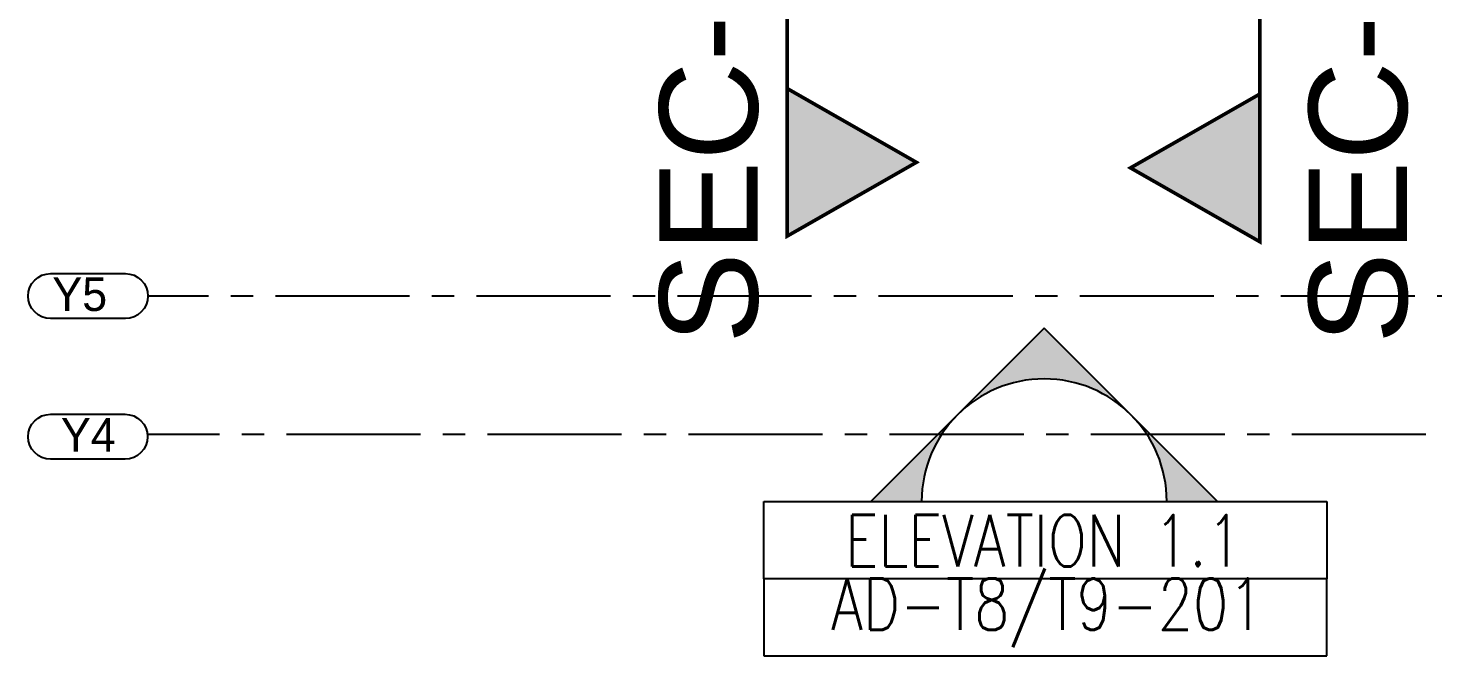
# Model space of a CAD drawing. Header units: millimetres. Extents: x 1066295 to 1300022, y -5734212 to -5454663.
# Drawn here: x 1179742 to 1187601, y -5726211 to -5722698 of the extents above; entities that cross this region are included whole.
import ezdxf

# ---------------------------------------------------------------- set-up
doc = ezdxf.new("R2010")
doc.units = ezdxf.units.MM
doc.header["$LTSCALE"] = 1000
doc.header["$MEASUREMENT"] = 0
for name, pattern in [('AUDIT_D_120904163729-0', [0]), ('T9_KEY PLAN(TYPICAL FLOOR)$0$T8_REFUGE COLUMNS$0$AUDIT_D_120904163729-0', [0]), ('T9_KEY PLAN(TYPICAL FLOOR)$0$T8_REFUGE COLUMNS$0$CENTER2', [1.125, 0.75, -0.125, 0.125, -0.125]), ('T9_PROFILE SECTIONS$0$T8_PROFILE SECTIONS$0$HIDDEN', [0.375, 0.25, -0.125]), ('T9_PROFILE SECTIONS$0$T8_PROFILE SECTIONS$0$PHANTOM2', [1.25, 0.625, -0.125, 0.125, -0.125, 0.125, -0.125])]:
    doc.linetypes.add(name, pattern=pattern)
doc.layers.get('0').update_dxf_attribs({"linetype": 'AUDIT_D_120904163729-0'})
for name, color, linetype in [('T9_KEY PLAN(TYPICAL FLOOR)$0$T8(T9 IS SIMILAR) - DIMENSION & TEXTING$0$T8_REFUGE COLUMNS$0$a-section line', 92, 'Continuous'), ('T9_KEY PLAN(TYPICAL FLOOR)$0$T8_REFUGE COLUMNS$0$A-CENTERLINE', 193, 'T9_KEY PLAN(TYPICAL FLOOR)$0$T8_REFUGE COLUMNS$0$CENTER2'), ('T9_KEY PLAN(TYPICAL FLOOR)$0$T8_REFUGE COLUMNS$0$A-COLUMN GRID NUMBERING', 4, 'T9_KEY PLAN(TYPICAL FLOOR)$0$T8_REFUGE COLUMNS$0$AUDIT_D_120904163729-0'), ('T9_KEY PLAN(TYPICAL FLOOR)$0$T8_TYPICAL COLUMNS$0$A-RCC COLS', 3, 'Continuous'), ('T9_PROFILE SECTIONS$0$T8_PROFILE SECTIONS$0$A-PROFILE SECTIONS', 81, 'T9_PROFILE SECTIONS$0$T8_PROFILE SECTIONS$0$PHANTOM2')]:
    doc.layers.add(name, color=color, linetype=linetype)
doc.layers.add('T9_KEY PLAN(TYPICAL FLOOR)$0$T8(T9 IS SIMILAR)$0$D&W', color=8, linetype='Continuous', lineweight=25)
doc.styles.add('T9_KEY PLAN(TYPICAL FLOOR)$0$T8(T9 IS SIMILAR) - DIMENSION & TEXTING$0$T8_REFUGE COLUMNS$0$TEXT1', font='simplex.shx', dxfattribs={"width": 0.8})
doc.styles.add('T9_KEY PLAN(TYPICAL FLOOR)$0$T8_REFUGE COLUMNS$0$STANDARD', font='GOTHIC.TTF')
doc.styles.add('T9_PROFILE SECTIONS$0$T8_PROFILE SECTIONS$0$arial', font='sanss___.ttf')

# ---------------------------------------------------------------- blocks, each defined once
blk = doc.blocks.new('T9_PROFILE SECTIONS$0$T8_PROFILE SECTIONS$0$MH')
at = {"layer": 'T9_PROFILE SECTIONS$0$T8_PROFILE SECTIONS$0$A-PROFILE SECTIONS', "linetype": 'T9_PROFILE SECTIONS$0$T8_PROFILE SECTIONS$0$HIDDEN', "ltscale": 2}
h = blk.add_hatch(color=256, dxfattribs=at)
h.dxf.hatch_style = 1
h.paths.add_polyline_path([(1140354.458393542, -5697433.571052491), (1141077.626649499, -5697846.573007102), (1140354.458393542, -5698259.574961714)])
at = {"layer": 'T9_PROFILE SECTIONS$0$T8_PROFILE SECTIONS$0$A-PROFILE SECTIONS', "linetype": 'T9_PROFILE SECTIONS$0$T8_PROFILE SECTIONS$0$HIDDEN', "ltscale": 2, "const_width": 20}
blk.add_lwpolyline([(1140354.458393542, -5697433.571052491), (1140354.458393542, -5697433.571052491), (1141077.626649499, -5697846.573007102), (1140354.458393542, -5698259.574961714)], close=True, dxfattribs=at)
blk.add_lwpolyline([(1140354.458393542, -5697433.571052491), (1140354.458393542, -5700003.562580775)], dxfattribs=at)
blk = doc.blocks.new('T9_PROFILE SECTIONS$0$PROFILE SECTION LINE T9')
at = {"layer": 'T9_PROFILE SECTIONS$0$T8_PROFILE SECTIONS$0$A-PROFILE SECTIONS', "linetype": 'ByBlock', "xscale": -1, "rotation": 180}
blk.add_blockref('T9_PROFILE SECTIONS$0$T8_PROFILE SECTIONS$0$MH', (-1140339.124311036, -5707282.644305556), dxfattribs=at)
at = {"layer": 'T9_PROFILE SECTIONS$0$T8_PROFILE SECTIONS$0$A-PROFILE SECTIONS', "linetype": 'ByBlock', "rotation": 180}
blk.add_blockref('T9_PROFILE SECTIONS$0$T8_PROFILE SECTIONS$0$MH', (1143013.740294567, -5707313.676738628, 0.02432551863291288), dxfattribs=at)
at = {"layer": 'T9_PROFILE SECTIONS$0$T8_PROFILE SECTIONS$0$A-PROFILE SECTIONS', "linetype": 'ByBlock', "char_height": 550, "attachment_point": 7, "rotation": 90, "style": 'T9_PROFILE SECTIONS$0$T8_PROFILE SECTIONS$0$arial'}
for s, insert in [('SEC-7', (-141.9052529786713, -10451.2856816249)), ('SEC-4', (3491.309407860506, -10451.9191630194, 0.02432551863291288))]:
    blk.add_mtext_dynamic_manual_height_columns(s, width=301.3344262428582, gutter_width=500, heights=[0], dxfattribs=dict(at, insert=insert))
blk = doc.blocks.new('T9_KEY PLAN(TYPICAL FLOOR)$0$T8_REFUGE COLUMNS')
at = {"layer": 'T9_KEY PLAN(TYPICAL FLOOR)$0$T8_REFUGE COLUMNS$0$A-CENTERLINE'}
for p, q in [((1217370.295760799, -5721799.863253404), (1182156.903157666, -5721799.863253404)), ((1217431.825082135, -5722574.863446036), (1182156.903157666, -5722574.863446036))]:
    blk.add_line(p, q, dxfattribs=at)
at = {"layer": 'T9_KEY PLAN(TYPICAL FLOOR)$0$T8_REFUGE COLUMNS$0$A-COLUMN GRID NUMBERING', "linetype": 'ByBlock'}
for points in [[(1181612.657248928, -5721925.683273799, -1), (1181612.657248928, -5721674.04323301), (1182031.083137271, -5721674.043233008, -1), (1182031.083137271, -5721925.683273797)], [(1181612.657248928, -5722712.633021064, -1), (1181612.657248928, -5722460.992980275), (1182029.34477614, -5722460.992980273, -1), (1182029.34477614, -5722712.633021062)]]:
    blk.add_lwpolyline(points, format="xyb", close=True, dxfattribs=at)
at = {"layer": 'T9_KEY PLAN(TYPICAL FLOOR)$0$T8_REFUGE COLUMNS$0$A-COLUMN GRID NUMBERING', "linetype": 'ByBlock', "char_height": 187.5, "attachment_point": 1, "style": 'T9_KEY PLAN(TYPICAL FLOOR)$0$T8_REFUGE COLUMNS$0$STANDARD'}
for s, insert in [('Y5', (1181622.356852018, -5721695.954098047)), ('Y4', (1181670.410896886, -5722482.903845312))]:
    blk.add_mtext_dynamic_manual_height_columns(s, width=444.6849770843983, gutter_width=500, heights=[0], dxfattribs=dict(at, insert=insert))
blk = doc.blocks.new('T9_KEY PLAN(TYPICAL FLOOR)$0$T8_TYPICAL COLUMNS')
at = {"layer": 'T9_KEY PLAN(TYPICAL FLOOR)$0$T8_TYPICAL COLUMNS$0$A-RCC COLS', "linetype": 'ByBlock'}
blk.add_blockref('T9_KEY PLAN(TYPICAL FLOOR)$0$T8_REFUGE COLUMNS', (0, 0), dxfattribs=at)
blk = doc.blocks.new('T9_KEY PLAN(TYPICAL FLOOR)')
at = {"layer": 'T9_KEY PLAN(TYPICAL FLOOR)$0$T8(T9 IS SIMILAR) - DIMENSION & TEXTING$0$T8_REFUGE COLUMNS$0$a-section line', "extrusion": (6.496915289779942e-15, -1.108003958524235e-09, 1)}
h = blk.add_hatch(color=8, dxfattribs=at)
edge = h.paths.add_edge_path()
edge.add_line((1187857.473907321, -5722949.157622512), (1188141.541568456, -5722949.157622506))
edge.add_line((1188141.541568457, -5722949.157622507), (1187171.673907217, -5721979.289961291))
edge.add_line((1187171.673907216, -5721979.28996129), (1186201.806246012, -5722949.157622522))
edge.add_line((1186201.806246012, -5722949.157622524), (1186485.873907147, -5722949.157622517))
edge.add_ellipse((1187171.673907235, -5722949.157622514), major_axis=(-484.9338306178917, 484.9338306081195), ratio=0.9999999999999926, start_angle=-134.99999999999972, end_angle=45.00000000000023, ccw=False)
at = {"layer": 'T9_KEY PLAN(TYPICAL FLOOR)$0$T8(T9 IS SIMILAR) - DIMENSION & TEXTING$0$T8_REFUGE COLUMNS$0$a-section line', "linetype": 'Continuous'}
for p, q in [((1187171.673907326, -5721979.289961244, 0.4895656062108548), (1186201.806246102, -5722949.157622482, 0.4895645316483304)), ((1188141.541568568, -5722949.157622456, 0.4895645316418752), (1187171.673907326, -5721979.289961244, 0.4895656062108548)), ((1185602.294592321, -5723381.157622713, 0.4895640529254836), (1185602.294592272, -5722949.15762264, 0.4895645316436946)), ((1185602.294592272, -5722949.15762264, 0.4895645316436946), (1188753.360557349, -5722949.157622459, 0.4895645316306321)), ((1188753.360557364, -5723381.157622525, 0.4895640529861018), (1185602.294592321, -5723381.157622713, 0.4895640529254836)), ((1185602.294592321, -5723381.157622713, 0.4895640529254836), (1185602.294592336, -5723813.157622776, 0.4895635742809555)), ((1188753.360557364, -5723381.157622525, 0.4895640529861018), (1185602.294592321, -5723381.157622713, 0.4895640529254836)), ((1185602.294592336, -5723813.157622776, 0.4895635742809555), (1188753.360557378, -5723813.157622592, 0.4895635743416653)), ((1186201.806246131, -5723813.157622739, 0.4895635743314672), (1186485.873907243, -5723813.157622724, 0.4895635742919321)), ((1187857.473907452, -5723813.15762264, 0.4895635743147097), (1188141.541568598, -5723813.157622633, 0.4895635743379245))]:
    blk.add_line(p, q, dxfattribs=at)
at = {"layer": 'T9_KEY PLAN(TYPICAL FLOOR)$0$T8(T9 IS SIMILAR) - DIMENSION & TEXTING$0$T8_REFUGE COLUMNS$0$a-section line', "color": 8, "linetype": 'Continuous'}
for p in [(1188753.360557349, -5722949.157622459, 0.4895645316306321), (1188753.360557378, -5723813.157622592, 0.4895635743416653)]:
    blk.add_line(p, (1188753.360557364, -5723381.157622525, 0.4895640529861018), dxfattribs=at)
at = {"layer": 'T9_KEY PLAN(TYPICAL FLOOR)$0$T8(T9 IS SIMILAR) - DIMENSION & TEXTING$0$T8_REFUGE COLUMNS$0$a-section line', "extrusion": (6.496977859653743e-15, -1.108003958448512e-09, 1)}
blk.add_ellipse((1187171.673907352, -5722949.157622465, 0.4895645316478829), major_axis=(-484.9338306178948, 484.9338306081238, 5.373117545037623e-07), ratio=0.9999999999999875, start_param=3.926990816987248, end_param=7.068583470577041, dxfattribs=at)
at = {"layer": 'T9_KEY PLAN(TYPICAL FLOOR)$0$T8(T9 IS SIMILAR) - DIMENSION & TEXTING$0$T8_REFUGE COLUMNS$0$a-section line', "linetype": 'Continuous', "extrusion": (6.496949109750782e-15, -1.108003958458096e-09, 1)}
blk.add_ellipse((1187171.673907352, -5722949.157622465, 0.4895645316478829), major_axis=(484.933830608118, 484.9338306178888, 5.373054533244496e-07), ratio=0.9999999999999856, start_param=5.497787143782131, end_param=8.639379797371923, dxfattribs=at)
at = {"layer": 'T9_KEY PLAN(TYPICAL FLOOR)$0$T8(T9 IS SIMILAR)$0$D&W', "color": 8, "linetype": 'ByBlock'}
blk.add_blockref('T9_KEY PLAN(TYPICAL FLOOR)$0$T8_TYPICAL COLUMNS', (0, 0), dxfattribs=at)
at = {"layer": 'T9_KEY PLAN(TYPICAL FLOOR)$0$T8(T9 IS SIMILAR) - DIMENSION & TEXTING$0$T8_REFUGE COLUMNS$0$a-section line', "extrusion": (-6.496870583818797e-15, -1.108003958470505e-09, 1), "char_height": 288.0000000000001, "width": 3463.413954958071, "attachment_point": 5, "text_direction": (1, 5.798408487297374e-11, 6.496934830414365e-15), "style": 'T9_KEY PLAN(TYPICAL FLOOR)$0$T8(T9 IS SIMILAR) - DIMENSION & TEXTING$0$T8_REFUGE COLUMNS$0$TEXT1'}
for s, insert in [('ELEVATION 1.1', (1187167.693098109, -5723168.463274763, 0.4895642886251497)), ('AD-T8/T9-201', (1187189.474172177, -5723571.752412773, 0.4895638101606234))]:
    blk.add_mtext(s, dxfattribs=dict(at, insert=insert))
blk = doc.blocks.new('T9_PROFILE SECTIONS')
at = {"layer": 'T9_PROFILE SECTIONS$0$T8_PROFILE SECTIONS$0$A-PROFILE SECTIONS', "linetype": 'ByBlock'}
blk.add_blockref('T9_PROFILE SECTIONS$0$PROFILE SECTION LINE T9', (1185718.365702244, -5711614.929266511, -0.02432551863291288), dxfattribs=at)
at = {"linetype": 'ByBlock'}
blk.add_blockref('T9_KEY PLAN(TYPICAL FLOOR)', (0.1954254168085754, 0.8355880156159401), dxfattribs=at)

msp = doc.modelspace()

# ---------------------------------------------------------------- block references
at = {"linetype": 'ByBlock'}
msp.add_blockref('T9_PROFILE SECTIONS', (-1745.208350555273, -2398.398782938719, 0.3917381798181951), dxfattribs=at)

doc.saveas('drawing.dxf')
